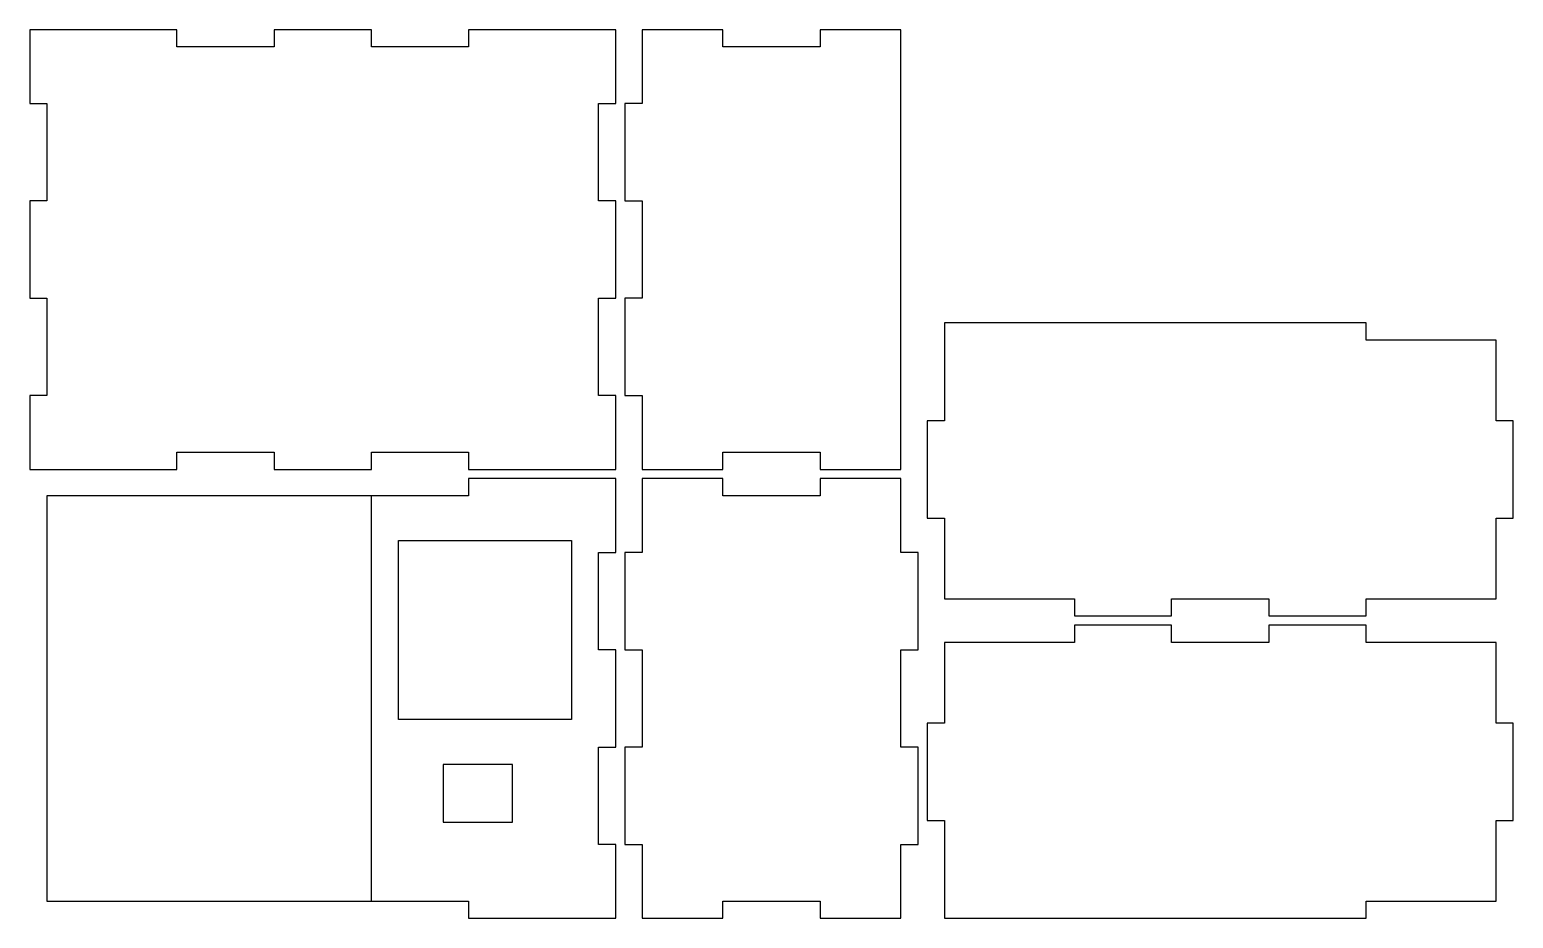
# Model space of a CAD drawing. Header units: inches. Extents: x 0 to 20.2, y 0.1 to 12.2.
import ezdxf

# ---------------------------------------------------------------- set-up
doc = ezdxf.new("R2010")
doc.units = ezdxf.units.IN
doc.header["$MEASUREMENT"] = 0
for name, color, linetype in [('back_outsideCutPath', 7, 'Continuous'), ('bottom_outsideCutPath', 7, 'Continuous'), ('front_outsideCutPath', 7, 'Continuous'), ('left_outsideCutPath', 7, 'Continuous'), ('right_outsideCutPath', 7, 'Continuous'), ('top_outsideCutPath', 7, 'Continuous')]:
    doc.layers.add(name, color=color, linetype=linetype)

msp = doc.modelspace()

# ---------------------------------------------------------------- linework, layer by layer
at = {"linetype": 'Continuous'}
for points in [[(5.033, 5.28), (7.396, 5.28), (7.396, 2.839), (5.033, 2.839)], [(5.645, 1.435), (6.59, 1.435), (6.59, 2.223), (5.645, 2.223)]]:
    msp.add_lwpolyline(points, close=True, dxfattribs=at)
at = {"layer": 'back_outsideCutPath'}
for p, q in [((0, 12.25), (0, 11.241)), ((0.681, 12.25), (0, 12.25)), ((2.009, 12.25), (0.681, 12.25)), ((2.009, 12.014), (2.009, 12.25)), ((4.664, 12.25), (3.336, 12.25)), ((3.336, 12.25), (3.336, 12.014)), ((4.664, 12.014), (4.664, 12.25)), ((8, 12.25), (5.991, 12.25)), ((5.991, 12.25), (5.991, 12.014)), ((8, 11.241), (8, 12.25)), ((3.336, 12.014), (2.009, 12.014)), ((5.991, 12.014), (4.664, 12.014)), ((0, 11.241), (0.236, 11.241)), ((0.236, 11.241), (0.236, 9.914)), ((7.764, 9.914), (7.764, 11.241)), ((7.764, 11.241), (8, 11.241)), ((0.236, 9.914), (0, 9.914)), ((0, 9.914), (0, 8.586)), ((8, 9.914), (7.764, 9.914)), ((8, 8.586), (8, 9.914)), ((0, 8.586), (0.236, 8.586)), ((0.236, 8.586), (0.236, 7.259)), ((7.764, 7.259), (7.764, 8.586)), ((7.764, 8.586), (8, 8.586)), ((0.236, 7.259), (0, 7.259)), ((0, 7.259), (0, 6.25)), ((8, 7.259), (7.764, 7.259)), ((8, 6.25), (8, 7.259)), ((2.009, 6.25), (2.009, 6.486)), ((2.009, 6.486), (3.336, 6.486)), ((3.336, 6.486), (3.336, 6.25)), ((4.664, 6.25), (4.664, 6.486)), ((4.664, 6.486), (5.991, 6.486)), ((5.991, 6.486), (5.991, 6.25)), ((0, 6.25), (2.009, 6.25)), ((3.336, 6.25), (4.664, 6.25)), ((5.991, 6.25), (7.319, 6.25)), ((7.319, 6.25), (8, 6.25))]:
    msp.add_line(p, q, dxfattribs=at)
at = {"layer": 'bottom_outsideCutPath'}
for p, q in [((12.486, 8.25), (12.486, 6.914)), ((18.241, 8.25), (12.486, 8.25)), ((18.241, 8.014), (18.241, 8.25)), ((20.014, 8.014), (18.241, 8.014)), ((20.014, 6.914), (20.014, 8.014)), ((12.486, 6.914), (12.25, 6.914)), ((12.25, 6.914), (12.25, 5.586)), ((20.25, 6.914), (20.014, 6.914)), ((20.25, 5.586), (20.25, 6.914)), ((12.25, 5.586), (12.486, 5.586)), ((12.486, 5.586), (12.486, 4.486)), ((20.014, 4.486), (20.014, 5.586)), ((20.014, 5.586), (20.25, 5.586)), ((12.486, 4.486), (14.259, 4.486)), ((14.259, 4.486), (14.259, 4.25)), ((15.586, 4.25), (15.586, 4.486)), ((15.586, 4.486), (16.914, 4.486)), ((16.914, 4.486), (16.914, 4.25)), ((18.241, 4.25), (18.241, 4.486)), ((18.241, 4.486), (19.569, 4.486)), ((19.569, 4.486), (20.014, 4.486)), ((14.259, 4.25), (15.586, 4.25)), ((16.914, 4.25), (18.241, 4.25))]:
    msp.add_line(p, q, dxfattribs=at)
at = {"layer": 'front_outsideCutPath'}
for p, q in [((8, 6.125), (5.991, 6.125)), ((5.991, 6.125), (5.991, 5.889)), ((8, 5.116), (8, 6.125)), ((0.236, 5.889), (0.236, 0.361)), ((5.991, 5.889), (0.236, 5.889)), ((4.664, 0.361), (4.664, 5.889)), ((7.764, 3.789), (7.764, 5.116)), ((7.764, 5.116), (8, 5.116)), ((8, 3.789), (7.764, 3.789)), ((8, 2.461), (8, 3.789)), ((0.236, 2.461), (0.236, 1.134)), ((7.764, 1.134), (7.764, 2.461)), ((7.764, 2.461), (8, 2.461)), ((8, 1.134), (7.764, 1.134)), ((8, 0.125), (8, 1.134)), ((0.236, 0.361), (5.991, 0.361)), ((5.991, 0.361), (5.991, 0.125)), ((5.991, 0.125), (7.319, 0.125)), ((7.319, 0.125), (8, 0.125))]:
    msp.add_line(p, q, dxfattribs=at)
at = {"layer": 'left_outsideCutPath'}
for p, q in [((8.361, 6.125), (8.361, 5.116)), ((9.461, 6.125), (8.361, 6.125)), ((9.461, 5.889), (9.461, 6.125)), ((11.889, 6.125), (10.789, 6.125)), ((10.789, 6.125), (10.789, 5.889)), ((11.889, 5.116), (11.889, 6.125)), ((10.789, 5.889), (9.461, 5.889)), ((8.361, 5.116), (8.125, 5.116)), ((8.125, 5.116), (8.125, 3.789)), ((12.125, 5.116), (11.889, 5.116)), ((12.125, 3.789), (12.125, 5.116)), ((8.125, 3.789), (8.361, 3.789)), ((8.361, 3.789), (8.361, 2.461)), ((11.889, 2.461), (11.889, 3.789)), ((11.889, 3.789), (12.125, 3.789)), ((8.361, 2.461), (8.125, 2.461)), ((8.125, 2.461), (8.125, 1.134)), ((12.125, 2.461), (11.889, 2.461)), ((12.125, 1.134), (12.125, 2.461)), ((8.125, 1.134), (8.361, 1.134)), ((8.361, 1.134), (8.361, 0.125)), ((11.889, 0.125), (11.889, 1.134)), ((11.889, 1.134), (12.125, 1.134)), ((9.461, 0.125), (9.461, 0.361)), ((9.461, 0.361), (10.789, 0.361)), ((10.789, 0.361), (10.789, 0.125)), ((8.361, 0.125), (9.461, 0.125)), ((10.789, 0.125), (11.889, 0.125))]:
    msp.add_line(p, q, dxfattribs=at)
at = {"layer": 'right_outsideCutPath'}
for p, q in [((8.361, 12.25), (8.361, 11.241)), ((9.461, 12.25), (8.361, 12.25)), ((9.461, 12.014), (9.461, 12.25)), ((11.889, 12.25), (10.789, 12.25)), ((10.789, 12.25), (10.789, 12.014)), ((11.889, 6.25), (11.889, 12.25)), ((10.789, 12.014), (9.461, 12.014)), ((8.361, 11.241), (8.125, 11.241)), ((8.125, 11.241), (8.125, 9.914)), ((8.125, 9.914), (8.361, 9.914)), ((8.361, 9.914), (8.361, 8.586)), ((8.361, 8.586), (8.125, 8.586)), ((8.125, 8.586), (8.125, 7.259)), ((8.125, 7.259), (8.361, 7.259)), ((8.361, 7.259), (8.361, 6.25)), ((9.461, 6.25), (9.461, 6.486)), ((9.461, 6.486), (10.789, 6.486)), ((10.789, 6.486), (10.789, 6.25)), ((8.361, 6.25), (9.461, 6.25)), ((10.789, 6.25), (11.889, 6.25))]:
    msp.add_line(p, q, dxfattribs=at)
at = {"layer": 'top_outsideCutPath'}
for p, q in [((15.586, 4.125), (14.259, 4.125)), ((14.259, 4.125), (14.259, 3.889)), ((15.586, 3.889), (15.586, 4.125)), ((18.241, 4.125), (16.914, 4.125)), ((16.914, 4.125), (16.914, 3.889)), ((18.241, 3.889), (18.241, 4.125)), ((12.486, 3.889), (12.486, 2.789)), ((12.931, 3.889), (12.486, 3.889)), ((14.259, 3.889), (12.931, 3.889)), ((16.914, 3.889), (15.586, 3.889)), ((20.014, 3.889), (18.241, 3.889)), ((20.014, 2.789), (20.014, 3.889)), ((12.486, 2.789), (12.25, 2.789)), ((12.25, 2.789), (12.25, 1.461)), ((20.25, 2.789), (20.014, 2.789)), ((20.25, 1.461), (20.25, 2.789)), ((12.25, 1.461), (12.486, 1.461)), ((12.486, 1.461), (12.486, 0.125)), ((20.014, 0.361), (20.014, 1.461)), ((20.014, 1.461), (20.25, 1.461)), ((18.241, 0.125), (18.241, 0.361)), ((18.241, 0.361), (19.569, 0.361)), ((19.569, 0.361), (20.014, 0.361)), ((12.486, 0.125), (18.241, 0.125))]:
    msp.add_line(p, q, dxfattribs=at)

doc.saveas('drawing.dxf')
